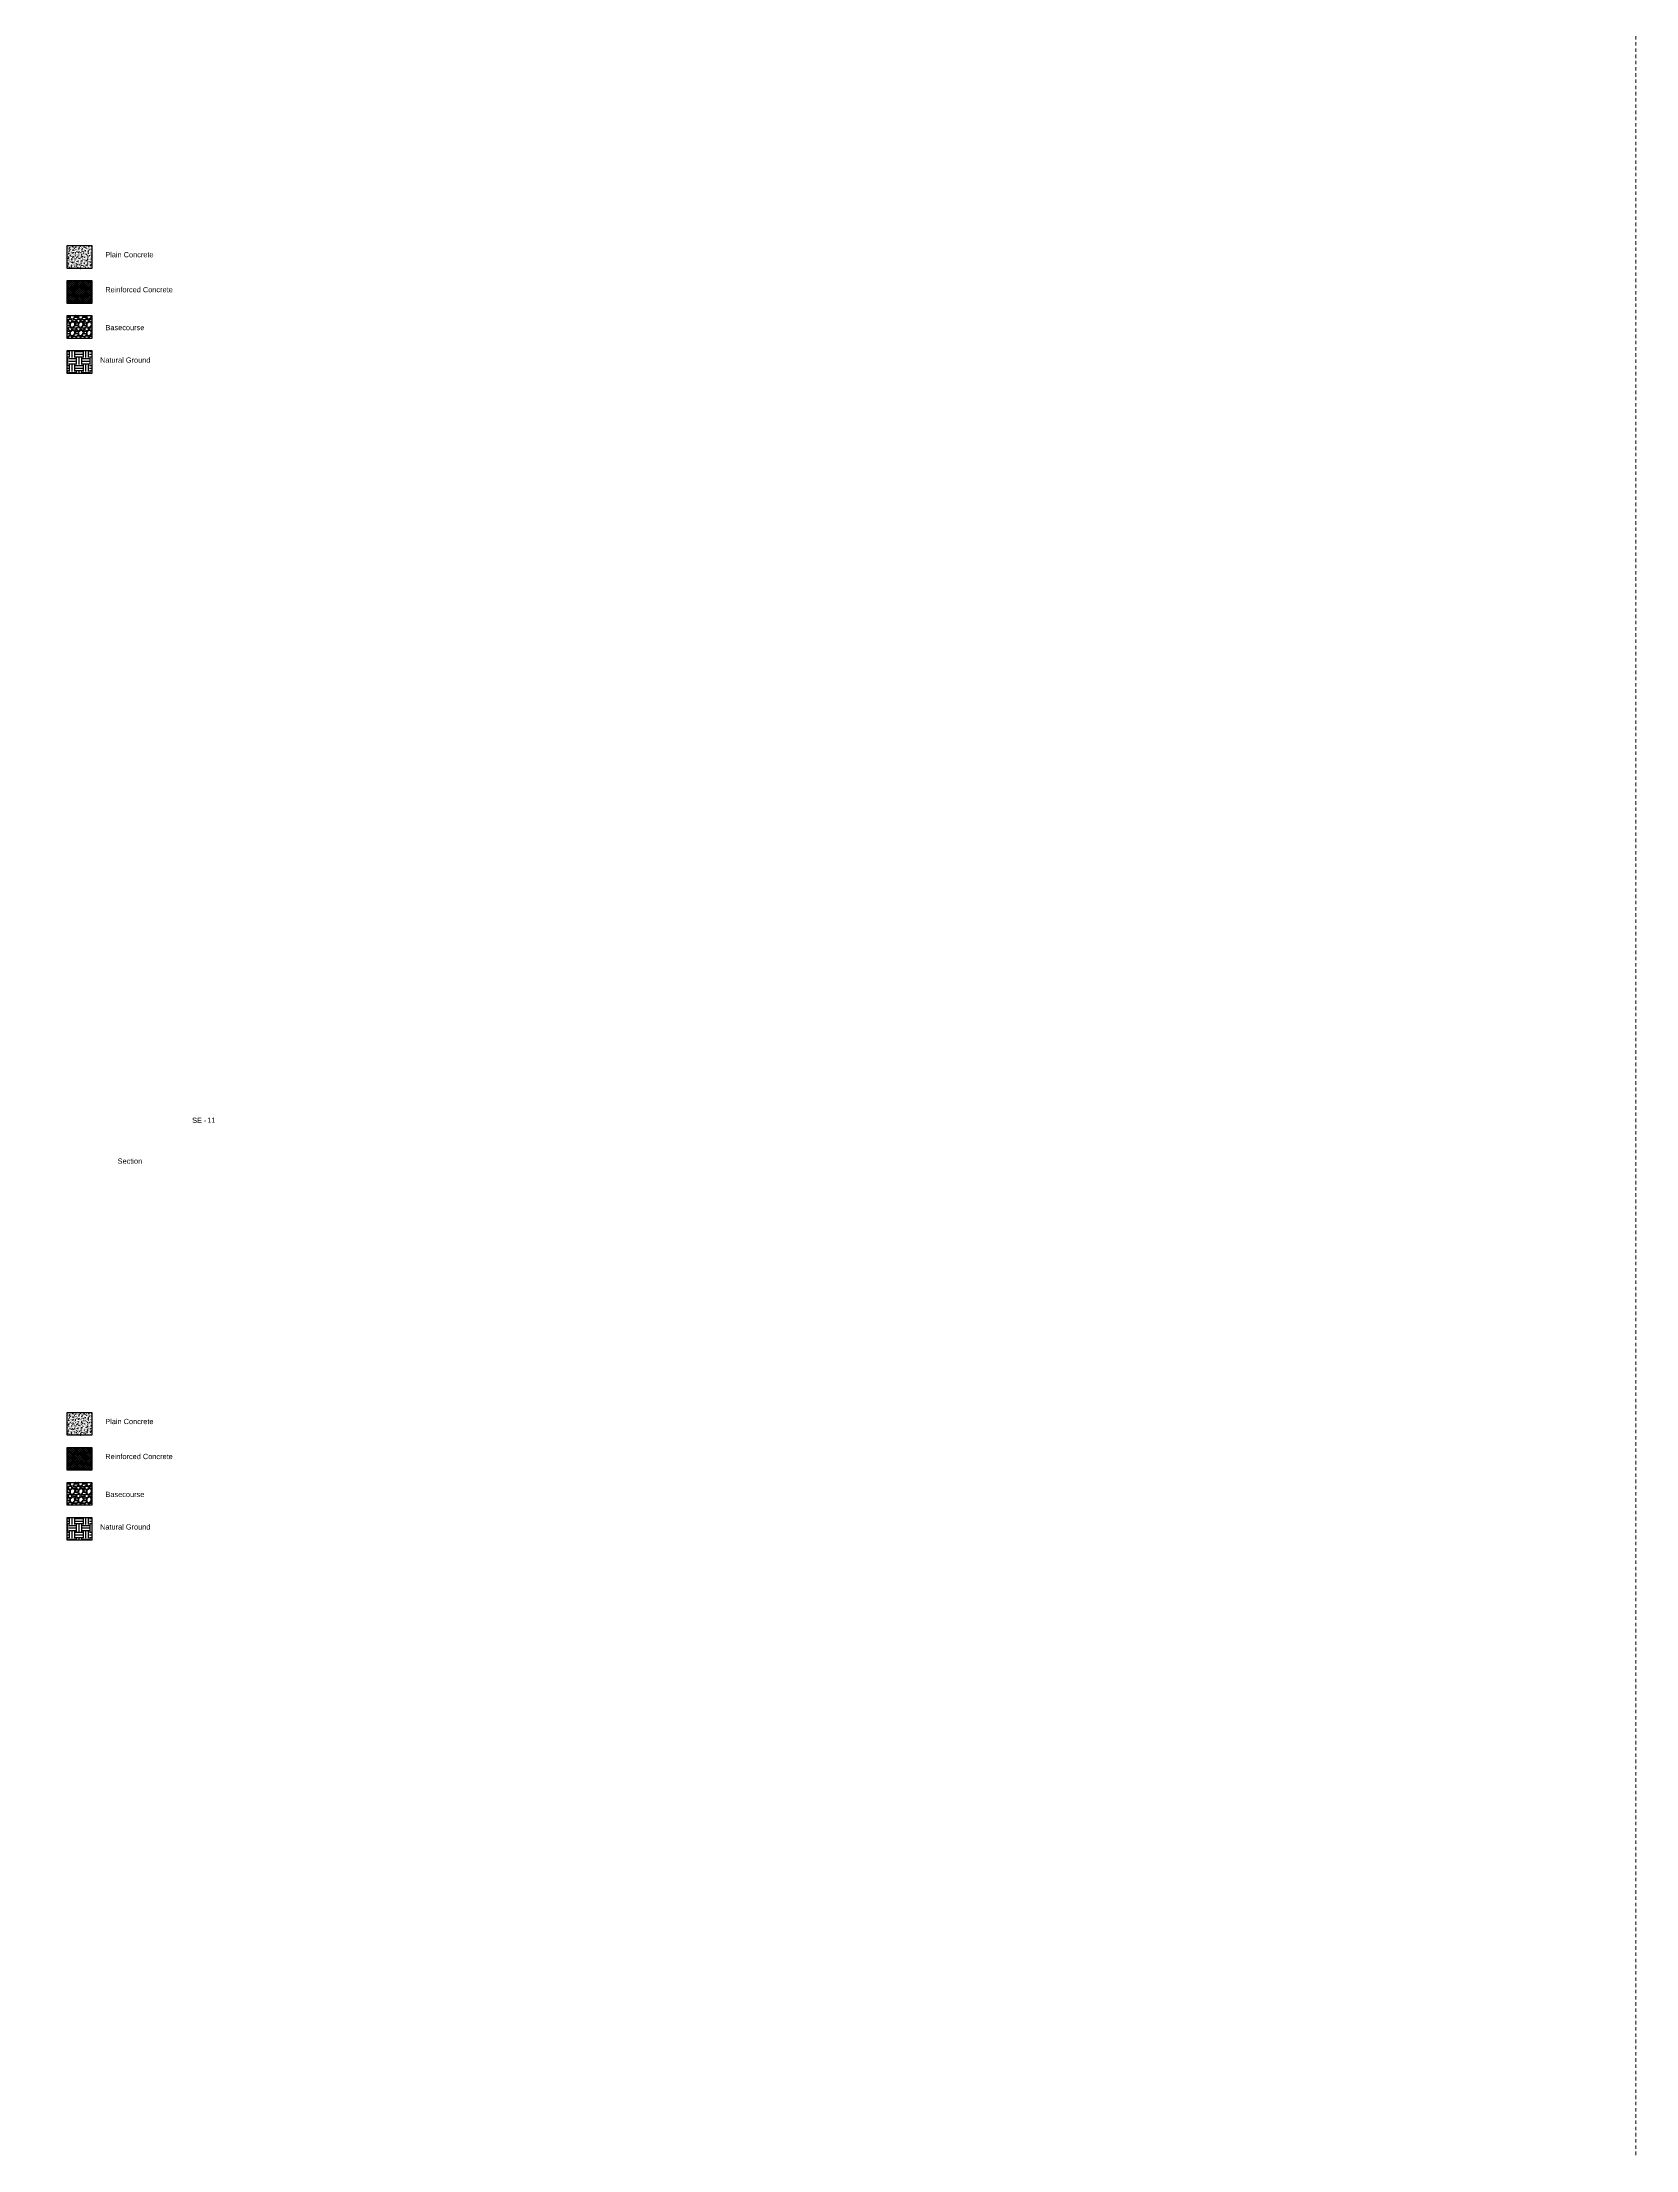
# Model space of a CAD drawing. Extents: x 166525 to 167198, y 178739 to 179747.
# Drawn here: x 166665.5 to 166723.1, y 179184 to 179260.2 of the extents above; entities that cross this region are included whole.
import ezdxf

# ---------------------------------------------------------------- set-up
doc = ezdxf.new("R2010")
doc.units = 0
doc.header["$MEASUREMENT"] = 0
doc.linetypes.add('HIDDEN2', pattern=[0.1875, 0.125, -0.0625])
doc.layers.get('0').update_dxf_attribs({"linetype": 'CONTINUOUS'})
for name, color, linetype in [('000FRAME', 7, 'CONTINUOUS'), ('006COL', 5, 'CONTINUOUS'), ('007HATH', 8, 'CONTINUOUS'), ('Line 1', 2, 'CONTINUOUS'), ('TXT', 6, 'CONTINUOUS')]:
    doc.layers.add(name, color=color, linetype=linetype)
doc.layers.add('BEAM', color=6, linetype='CONTINUOUS', lineweight=13)

msp = doc.modelspace()

# ---------------------------------------------------------------- hatches: boundary and pattern name
at = {"linetype": 'Continuous'}
h = msp.add_hatch(dxfattribs=at)
h.set_pattern_fill('EARTH', color=8, style=0)
h.set_pattern_definition([(0, (-0.29138, -0.18862), (0.25, 0.25), [0.25, -0.25]), (0, (-0.29138, -0.09487), (0.25, 0.25), [0.25, -0.25]), (0, (-0.29138, -0.00112), (0.25, 0.25), [0.25, -0.25]), (90, (-0.26013, 0.03013), (-0.25, 0.25), [0.25, -0.25]), (90, (-0.16638, 0.03013), (-0.25, 0.25), [0.25, -0.25]), (90, (-0.07263, 0.03013), (-0.25, 0.25), [0.25, -0.25])])
h.paths.add_polyline_path([(166667.29067, 179249.03619), (166666.40831, 179249.03619), (166666.40831, 179248.20953), (166667.29067, 179248.20953)])
h = msp.add_hatch(dxfattribs=at)
h.set_pattern_fill('EARTH', color=8, style=0)
h.set_pattern_definition([(0, (-0.29138, -42.37939), (0.25, 0.25), [0.25, -0.25]), (0, (-0.29138, -42.28564), (0.25, 0.25), [0.25, -0.25]), (0, (-0.29138, -42.19189), (0.25, 0.25), [0.25, -0.25]), (90, (-0.26013, -42.16064), (-0.25, 0.25), [0.25, -0.25]), (90, (-0.16638, -42.16064), (-0.25, 0.25), [0.25, -0.25]), (90, (-0.07263, -42.16064), (-0.25, 0.25), [0.25, -0.25])])
h.paths.add_polyline_path([(166667.29067, 179206.84542), (166666.40831, 179206.84542), (166666.40831, 179206.01876), (166667.29067, 179206.01876)])
at = {"layer": '006COL'}
h = msp.add_hatch(dxfattribs=at)
h.set_pattern_fill('ANSI37', color=8, scale=0.38995, angle=90, style=0)
h.set_pattern_definition([(135, (166535.93206, 179130.20439), (-0.034467066, -0.034467066), []), (225, (166535.93206, 179130.20439), (0.034467066, -0.034467066), [])])
h.paths.add_polyline_path([(166666.40831, 179251.56702), (166666.40831, 179250.74037), (166667.29067, 179250.74037), (166667.29067, 179251.56702)])
h = msp.add_hatch(dxfattribs=at)
h.set_pattern_fill('ANSI37', color=8, scale=0.38995, angle=90, style=0)
h.set_pattern_definition([(135, (166535.93206, 179088.013617), (-0.034467066, -0.034467066), []), (225, (166535.93206, 179088.013617), (0.034467066, -0.034467066), [])])
h.paths.add_polyline_path([(166666.40831, 179209.37625), (166666.40831, 179208.54959), (166667.29067, 179208.54959), (166667.29067, 179209.37625)])
at = {"layer": '007HATH'}
h = msp.add_hatch(dxfattribs=at)
h.set_pattern_fill('AR-CONC', color=8, scale=0.015598, angle=270, style=0)
h.set_pattern_definition([(320, (166539.80306, 179129.45126), (-0.009788086, -0.11187834), [0.01169851, -0.12868361]), (265, (166539.80306, 179129.45126), (0.11732703, 0.02164245), [0.00935881, -0.10294689]), (10.451444, (166539.80224, 179129.44194), (0.10753894, -0.09023589), [0.009942204, -0.10936424]), (316.1842, (166539.83425, 179129.45126), (-0.02581772, -0.16646845), [0.01754777, -0.19302542]), (6.63564, (166539.8321, 179129.43739), (0.15194315, -0.1457887), [0.01491331, -0.16404645]), (261.18416, (166539.83425, 179129.45126), (0.15194315, -0.1457887), [0.01403821, -0.15442033]), (291, (166539.82645, 179129.43566), (-0.06280055, -0.09310564), [0.01169851, -0.12868361]), (236, (166539.82645, 179129.43566), (0.113109, -0.03795236), [0.00935881, -0.10294689]), (341.451445, (166539.82122, 179129.4279), (0.05030845, -0.131058), [0.0099422, -0.10936424]), (307.5, (166539.803057, 179129.45126), (0.051924828, -0.001896696), [0, -0.101699048, 0, -0.10450669, 0, -0.10333684]), (277.5, (166539.803057, 179129.45126), (0.061520392, -0.041033622), [0, -0.059584411, 0, -0.099359346, 0, -0.039384984]), (237.5, (166539.803057, 179129.486045), (-0.003518112, -0.083265695), [0, -0.038995034, 0, -0.121664505, 0, -0.16143944]), (227.5, (166539.80306, 179129.50164), (0.01561439, -0.090965457), [0, -0.050693544, 0, -0.08079771, 0, -0.1146454])])
h.paths.add_polyline_path([(166667.29067, 179252.83244), (166666.40831, 179252.83244), (166666.40831, 179252.00578), (166667.29067, 179252.00578)])
h = msp.add_hatch(dxfattribs=at)
h.set_pattern_fill('AR-CONC', color=8, scale=0.015598, angle=270, style=0)
h.set_pattern_definition([(320, (166539.80306, 179087.26049), (-0.009788086, -0.11187834), [0.01169851, -0.12868361]), (265, (166539.80306, 179087.26049), (0.11732703, 0.02164245), [0.00935881, -0.10294689]), (10.451444, (166539.80224, 179087.25117), (0.10753894, -0.09023589), [0.009942204, -0.10936424]), (316.1842, (166539.83425, 179087.26049), (-0.02581772, -0.16646845), [0.01754777, -0.19302542]), (6.63564, (166539.8321, 179087.24662), (0.15194315, -0.1457887), [0.01491331, -0.16404645]), (261.18416, (166539.83425, 179087.26049), (0.15194315, -0.1457887), [0.01403821, -0.15442033]), (291, (166539.82645, 179087.24489), (-0.06280055, -0.09310564), [0.01169851, -0.12868361]), (236, (166539.82645, 179087.24489), (0.113109, -0.03795236), [0.00935881, -0.10294689]), (341.451445, (166539.82122, 179087.23713), (0.05030845, -0.131058), [0.0099422, -0.10936424]), (307.5, (166539.803057, 179087.26049), (0.051924828, -0.001896696), [0, -0.101699048, 0, -0.10450669, 0, -0.10333684]), (277.5, (166539.803057, 179087.26049), (0.061520392, -0.041033622), [0, -0.059584411, 0, -0.099359346, 0, -0.039384984]), (237.5, (166539.803057, 179087.295275), (-0.003518112, -0.083265695), [0, -0.038995034, 0, -0.121664505, 0, -0.16143944]), (227.5, (166539.80306, 179087.31087), (0.01561439, -0.090965457), [0, -0.050693544, 0, -0.08079771, 0, -0.1146454])])
h.paths.add_polyline_path([(166667.29067, 179210.64167), (166666.40831, 179210.64167), (166666.40831, 179209.81501), (166667.29067, 179209.81501)])
at = {"layer": 'Line 1', "linetype": 'Continuous'}
h = msp.add_hatch(dxfattribs=at)
h.set_pattern_fill('GRAVEL', color=8, scale=0.3, style=0)
h.set_pattern_definition([(228.012787504, (-0.075382, 0.111384), (-2.4, -2.7), [0.0403608, -3.99572641412]), (184.969740728, (-0.102382, 0.081384), (3.6, 0.3), [0.0692604, -6.85677742837]), (132.510447078, (-0.171382, 0.075384), (3, -3.3), [0.0488364, -4.83480977883]), (267.273689006, (-0.288382, 0.000384), (0.3, 6), [0.0630714, -6.2440674125]), (292.833654178, (-0.291382, -0.062616), (-1.5, 3.6), [0.0618465, -6.12281193843]), (357.273689006, (-0.267382, -0.119616), (-6, 0.3), [0.0630714, -6.2440674125]), (37.6942404667, (-0.204382, -0.122616), (-3.9, -3), [0.0834087, -8.25745456467]), (72.255328375, (-0.138382, -0.071616), (2.1, 6.6), [0.0787464, -7.79589644904]), (121.429565615, (-0.114382, 0.003384), (-2.4, 3.9), [0.063285, -6.26522193292]), (175.236358309, (-0.147382, 0.057384), (3.3, -0.3), [0.0722496, -3.54022877364]), (222.397437798, (-0.219382, 0.063384), (-3.6, -3.3), [0.0934344, -9.25001250144]), (138.814074834, (0.008618, -0.002616), (-2.1, 1.8), [0.0318903, -3.15715344382]), (171.46923439, (-0.015382, 0.018384), (3.9, -0.6), [0.0606711, -6.00645342485]), (225, (-0.07538, 0.02738), (-3e-17, -0.3), [0.0424263, -0.3818377687]), (203.198590514, (-0.09638, 0.063384), (1.5, 0.6), [0.0228474, -2.26188453176]), (291.801409486, (-0.11738, 0.054384), (-0.3, 0.9), [0.0323109, -1.58323854214]), (30.963756532, (-0.10538, 0.024384), (0.9, 0.6), [0.0524787, -1.69680686845]), (161.565051177, (-0.06038, 0.05138), (0.6, -0.3), [0.0379473, -0.91073599805]), (16.389540334, (-0.291382, 0.054384), (3, 0.9), [0.05316, -5.262853544]), (70.346175942, (-0.240382, 0.069384), (-1.2000000000004, -3.300000000001), [0.0445983, -4.4152223242]), (293.198590514, (-0.06038, 0.111384), (-0.6, 1.5), [0.0456945, -2.23903743176]), (343.610459666, (-0.042382, 0.069384), (-3, 0.9), [0.05316, -5.262853544]), (339.44395478, (-0.29138, -0.131616), (-1.5, 0.6), [0.051264, -2.5119371236]), (294.775140569, (-0.243382, -0.149616), (-1.5, 3.3), [0.0429534, -4.252392919]), (66.801409486, (-0.05738, -0.188616), (0.6, 1.5), [0.0456945, -2.23903743176]), (17.354024636, (-0.039382, -0.146616), (-3.9, -1.2), [0.0502893, -4.97862708427]), (69.44395478, (-0.20438, -0.188616), (-0.6, -1.5), [0.025632, -2.5375691236]), (101.309932474, (-0.07538, -0.188616), (-0.3, 1.2), [0.015297, -1.51440885408]), (165.963756532, (-0.07838, -0.173616), (0.9, -0.3), [0.0618465, -1.1750851877]), (186.009005957, (-0.138382, -0.158616), (3, 0.3), [0.057315, -5.67417695236]), (303.690067526, (-0.10538, -0.00262), (-0.3, 0.6), [0.0432666, -1.03839878264]), (353.157226587, (-0.081382, -0.038616), (5.1, -0.6), [0.0755382, -7.4782687872]), (60.945395901, (-0.006382, -0.047616), (-1.2, -2.1), [0.0308868, -3.0578022423]), (90, (0.00862, -0.02062), (-0.3, 0.3), [0.018, -0.282]), (120.256437164, (-0.144382, -0.149616), (1.2, -2.1), [0.0416772, -4.12605599683]), (48.012787504, (-0.165382, -0.113616), (2.4, 2.7), [0.0807216, -3.95536561412]), (0, (-0.11138, -0.05362), (0.3, 0.3), [0.078, -0.222]), (325.304846469, (-0.033382, -0.053616), (3, -2.1), [0.0474342, -4.69598229025]), (254.054604099, (0.00562, -0.080616), (-0.3, -1.2), [0.0436806, -2.1403523668]), (207.645975364, (-0.006382, -0.122616), (-5.7, -3), [0.0711195, -7.04084225468]), (175.42607874, (-0.069382, -0.155616), (-3.9, 0.3), [0.0752397, -7.4487220224])])
h.paths.add_polyline_path([(166667.29067, 179250.30161), (166666.40831, 179250.30161), (166666.40831, 179249.47495), (166667.29067, 179249.47495)])
h = msp.add_hatch(dxfattribs=at)
h.set_pattern_fill('GRAVEL', color=8, scale=0.3, style=0)
h.set_pattern_definition([(228.012787504, (-0.075382, -42.079387), (-2.4, -2.7), [0.0403608, -3.99572641412]), (184.969740728, (-0.102382, -42.109387), (3.6, 0.3), [0.0692604, -6.85677742837]), (132.510447078, (-0.171382, -42.115387), (3, -3.3), [0.0488364, -4.83480977883]), (267.273689006, (-0.288382, -42.190387), (0.3, 6), [0.0630714, -6.2440674125]), (292.833654178, (-0.291382, -42.253387), (-1.5, 3.6), [0.0618465, -6.12281193843]), (357.273689006, (-0.267382, -42.310387), (-6, 0.3), [0.0630714, -6.2440674125]), (37.6942404667, (-0.204382, -42.313387), (-3.9, -3), [0.0834087, -8.25745456467]), (72.255328375, (-0.138382, -42.262387), (2.1, 6.6), [0.0787464, -7.79589644904]), (121.429565615, (-0.114382, -42.187387), (-2.4, 3.9), [0.063285, -6.26522193292]), (175.236358309, (-0.147382, -42.133387), (3.3, -0.3), [0.0722496, -3.54022877364]), (222.397437798, (-0.219382, -42.127387), (-3.6, -3.3), [0.0934344, -9.25001250144]), (138.814074834, (0.008618, -42.193387), (-2.1, 1.8), [0.0318903, -3.15715344382]), (171.46923439, (-0.015382, -42.172387), (3.9, -0.6), [0.0606711, -6.00645342485]), (225, (-0.07538, -42.16339), (-3e-17, -0.3), [0.0424263, -0.3818377687]), (203.198590514, (-0.09638, -42.127387), (1.5, 0.6), [0.0228474, -2.26188453176]), (291.801409486, (-0.11738, -42.136387), (-0.3, 0.9), [0.0323109, -1.58323854214]), (30.963756532, (-0.10538, -42.166387), (0.9, 0.6), [0.0524787, -1.69680686845]), (161.565051177, (-0.06038, -42.13939), (0.6, -0.3), [0.0379473, -0.91073599805]), (16.389540334, (-0.291382, -42.136387), (3, 0.9), [0.05316, -5.262853544]), (70.346175942, (-0.240382, -42.121387), (-1.2000000000004, -3.300000000001), [0.0445983, -4.4152223242]), (293.198590514, (-0.06038, -42.079387), (-0.6, 1.5), [0.0456945, -2.23903743176]), (343.610459666, (-0.042382, -42.121387), (-3, 0.9), [0.05316, -5.262853544]), (339.44395478, (-0.29138, -42.322387), (-1.5, 0.6), [0.051264, -2.5119371236]), (294.775140569, (-0.243382, -42.340387), (-1.5, 3.3), [0.0429534, -4.252392919]), (66.801409486, (-0.05738, -42.379387), (0.6, 1.5), [0.0456945, -2.23903743176]), (17.354024636, (-0.039382, -42.337387), (-3.9, -1.2), [0.0502893, -4.97862708427]), (69.44395478, (-0.20438, -42.379387), (-0.6, -1.5), [0.025632, -2.5375691236]), (101.309932474, (-0.07538, -42.379387), (-0.3, 1.2), [0.015297, -1.51440885408]), (165.963756532, (-0.07838, -42.36439), (0.9, -0.3), [0.0618465, -1.1750851877]), (186.009005957, (-0.138382, -42.349387), (3, 0.3), [0.057315, -5.67417695236]), (303.690067526, (-0.10538, -42.19339), (-0.3, 0.6), [0.0432666, -1.03839878264]), (353.157226587, (-0.081382, -42.229387), (5.1, -0.6), [0.0755382, -7.4782687872]), (60.945395901, (-0.006382, -42.238387), (-1.2, -2.1), [0.0308868, -3.0578022423]), (90, (0.00862, -42.2114), (-0.3, 0.3), [0.018, -0.282]), (120.256437164, (-0.144382, -42.340387), (1.2, -2.1), [0.0416772, -4.12605599683]), (48.012787504, (-0.165382, -42.304387), (2.4, 2.7), [0.0807216, -3.95536561412]), (0, (-0.11138, -42.2444), (0.3, 0.3), [0.078, -0.222]), (325.304846469, (-0.033382, -42.244387), (3, -2.1), [0.0474342, -4.69598229025]), (254.054604099, (0.00562, -42.271387), (-0.3, -1.2), [0.0436806, -2.1403523668]), (207.645975364, (-0.006382, -42.313387), (-5.7, -3), [0.0711195, -7.04084225468]), (175.42607874, (-0.069382, -42.346387), (-3.9, 0.3), [0.0752397, -7.4487220224])])
h.paths.add_polyline_path([(166667.29067, 179208.11083), (166666.40831, 179208.11083), (166666.40831, 179207.28418), (166667.29067, 179207.28418)])

# ---------------------------------------------------------------- linework, layer by layer
at = {"layer": '000FRAME', "color": 7}
for points in [[(166667.29067, 179252.83244), (166667.29067, 179252.00578), (166666.40831, 179252.00578), (166666.40831, 179252.83244)], [(166667.29067, 179251.56702), (166667.29067, 179250.74037), (166666.40831, 179250.74037), (166666.40831, 179251.56702)], [(166667.29067, 179250.30161), (166667.29067, 179249.47495), (166666.40831, 179249.47495), (166666.40831, 179250.30161)], [(166667.29067, 179249.03619), (166667.29067, 179248.20953), (166666.40831, 179248.20953), (166666.40831, 179249.03619)], [(166667.29067, 179210.64167), (166667.29067, 179209.81501), (166666.40831, 179209.81501), (166666.40831, 179210.64167)], [(166667.29067, 179209.37625), (166667.29067, 179208.54959), (166666.40831, 179208.54959), (166666.40831, 179209.37625)], [(166667.29067, 179208.11083), (166667.29067, 179207.28418), (166666.40831, 179207.28418), (166666.40831, 179208.11083)], [(166667.29067, 179206.84542), (166667.29067, 179206.01876), (166666.40831, 179206.01876), (166666.40831, 179206.84542)]]:
    msp.add_lwpolyline(points, close=True, dxfattribs=at)
at = {"layer": 'BEAM', "linetype": 'HIDDEN2'}
msp.add_lwpolyline([(166571.80888, 179747.31335), (166723.13076, 179747.31335), (166723.13076, 178879.79299), (166571.80888, 178879.79299)], close=True, dxfattribs=at)

# ---------------------------------------------------------------- texts
at = {"layer": 'TXT', "color": 7, "char_height": 0.1904466}
for s, insert, width, attachment_point in [('{\\fArial|b0|i0|c0|p34;Plain Concrete}', (166668.6533, 179252.59917), 2.9052944, 2), ('{\\fArial|b0|i0|c0|p34;Reinforced Concrete}', (166669.00108, 179251.33376), 2.9052944, 2), ('{\\fArial|b0|i0|c0|p34;Basecourse }', (166668.49097, 179249.96329), 2.9052944, 2), ('{\\fArial|b0|i0|c0|p34;Natural Ground}', (166668.50275, 179248.78789), 2.9052944, 2), ('\\A1;{\\fArial|b0|i0|c0|p34;SE -}', (166671.43793, 179221.29834), 2.6058199, 3), ('\\A1;{\\fArial|b0|i0|c0|p34;11}', (166671.76559, 179221.30344), 2.6058199, 3), ('{\\fArial|b0|i0|c0|p34;Section}', (166669.11414, 179219.82432), 2.9052944, 3), ('{\\fArial|b0|i0|c0|p34;Plain Concrete}', (166668.6533, 179210.4084), 2.9052944, 2), ('{\\fArial|b0|i0|c0|p34;Reinforced Concrete}', (166669.00108, 179209.14299), 2.9052944, 2), ('{\\fArial|b0|i0|c0|p34;Basecourse }', (166668.49097, 179207.77252), 2.9052944, 2), ('{\\fArial|b0|i0|c0|p34;Natural Ground}', (166668.50275, 179206.59712), 2.9052944, 2)]:
    msp.add_mtext(s, dxfattribs=dict(at, insert=insert, width=width, attachment_point=attachment_point))

doc.saveas('drawing.dxf')
